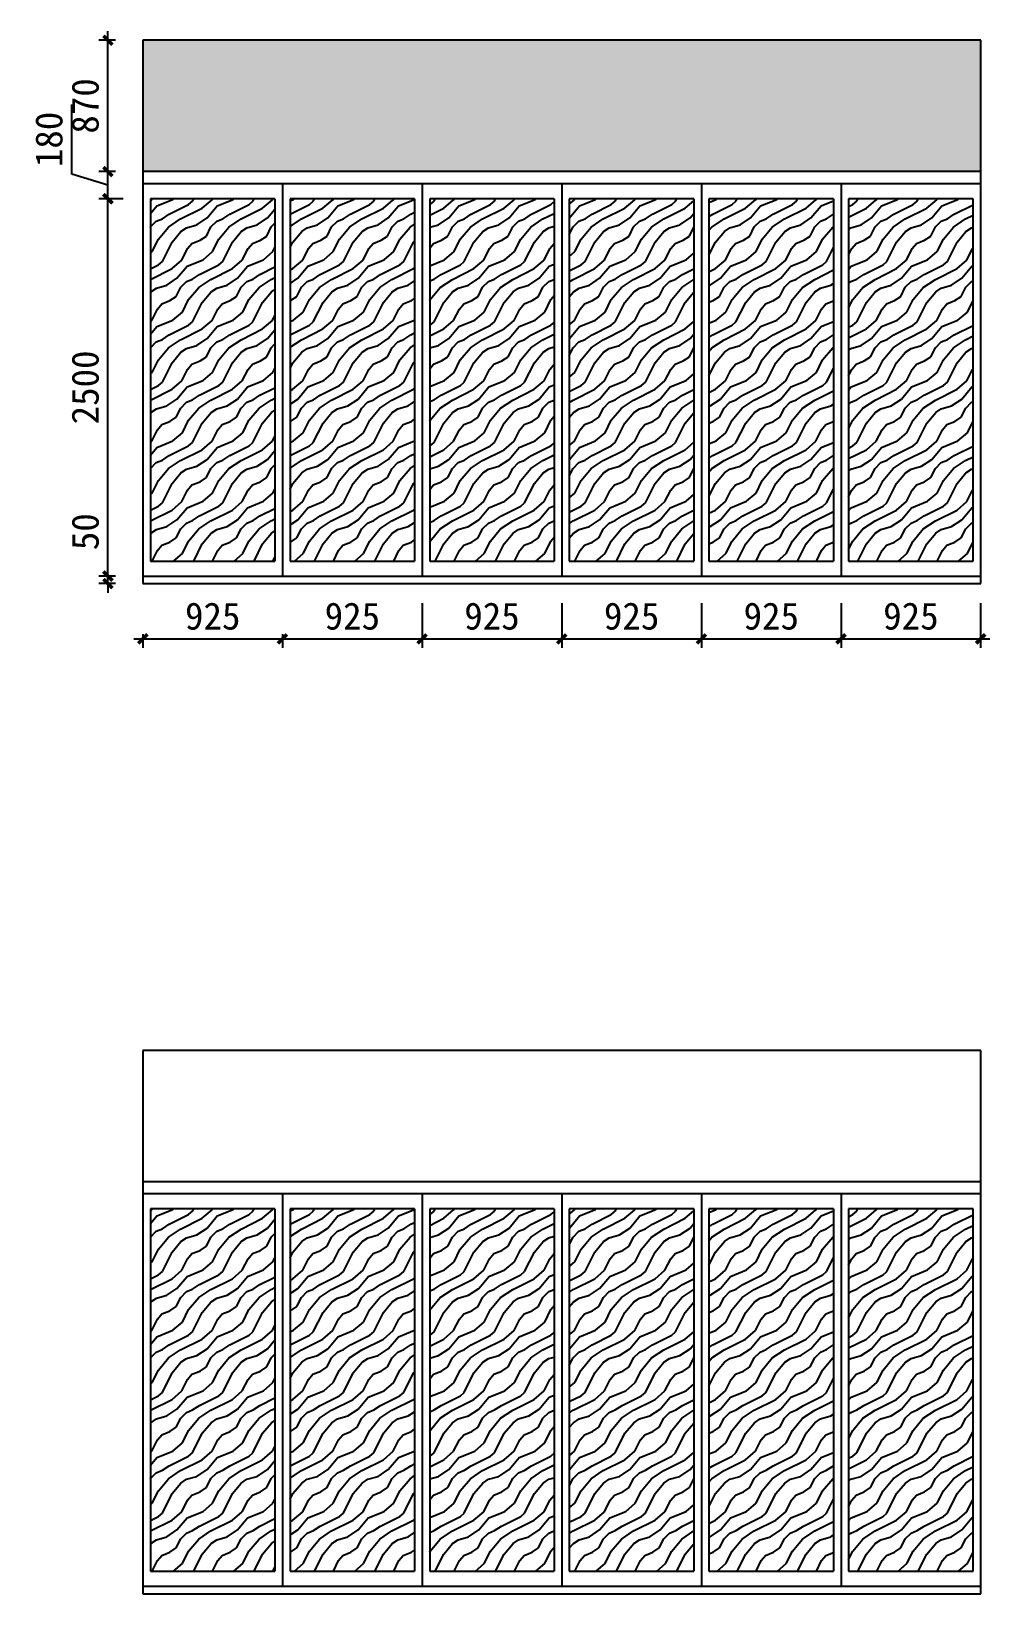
# Model space of a CAD drawing. Header units: millimetres. Extents: x -150677 to 588340, y -254013 to 149700.
# Drawn here: x 336358 to 342707, y -51275 to -40922 of the extents above; entities that cross this region are included whole.
import ezdxf

# ---------------------------------------------------------------- set-up
doc = ezdxf.new("R2010")
doc.units = ezdxf.units.MM
doc.header["$LTSCALE"] = 10
doc.header["$MEASUREMENT"] = 0
doc.layers.add('2-Ba顶面轮廓', color=4, linetype='Continuous')
doc.layers.add('LM-01-立面图', color=4, linetype='Continuous')
doc.styles.get("Standard").update_dxf_attribs({"font": ''})
doc.styles.get('Standard').set_extended_font_data('SimSun')
doc.dimstyles.new('DIMN60', dxfattribs={"dimscale": 0.6, "dimtxt": 300, "dimasz": 100, "dimexe": 100, "dimexo": 300, "dimgap": 100, "dimtad": 1, "dimdec": 0, "dimtxsty": 'Standard', "dimblk": 'ARCHTICK', "dimcen": 2.5, "dimdle": 100, "dimclrd": 8, "dimclre": 8, "dimclrt": 96, "dimadec": 0, "dimazin": 0, "dimtfac": 1, "dimtdec": 0, "dimtmove": 0, "dimatfit": 3, "dimldrblk": 'DOT', "dimfxl": 100, "dimarcsym": 0})
pattern_1 = [(63.43495, (358.67, 17.33), (400, -2e-08), [92.42737, -354.78623]), (40.601295, (95.52, 363.2), (400, 4e-07), [83.1613, -1760.7476]), (40.601295, (295.52, 763.2), (400, 4e-07), [83.1613, -1760.7476]), (40.601295, (495.52, 1163.2), (400, -3e-07), [83.1613, -1760.7476]), (63.43495, (155.7, -38.57), (400, -2e-08), [84.74016, -362.47344]), (50.19443, (193.6, 37.23), (400, 2e-08), [44.8098, -1517.2401]), (50.19443, (393.6, 437.23), (400, 2e-08), [44.8098, -1517.2401]), (50.19443, (593.6, 837.23), (400, 2e-08), [44.8098, -1517.2401]), (21.80141, (222.3, 71.65), (400, -5e-07), [57.37424, -1019.6587]), (33.69007, (275.57, 92.96), (400, -2e-07), [50.43626, -670.674]), (63.43495, (317.54, 120.94), (400, -2e-07), [67.10577, -380.1078]), (45, (347.55, 180.96), (400, -2e-14), [54.3564, -1077.0145]), (45, (547.55, 580.96), (400, -2e-14), [54.3564, -1077.0145]), (21.80141, (385.98, 219.4), (400, -5e-07), [43.8474, -1033.18556]), (63.43495, (26.1, -47.8), (400, -2e-07), [143.792, -303.4216]), (50.19443, (90.4, 80.8), (400, 2e-08), [91.4712, -1470.5787]), (50.19443, (290.4, 480.8), (400, 2e-08), [91.4712, -1470.5787]), (50.19443, (490.4, 880.8), (400, 2e-08), [91.4712, -1470.5787]), (33.69007, (148.96, 151.07), (400, -2e-07), [44.8112, -676.29907]), (15.945396, (186.24, 175.93), (400, -3e-05), [71.2497, -1384.7723]), (33.69007, (254.75, 195.5), (400, -2e-07), [81.85933, -639.25092]), (50.19443, (322.86, 240.9), (400, 2e-08), [103.9468, -1458.1032]), (50.19443, (522.86, 640.9), (400, 2e-08), [103.9468, -1458.1032]), (50.19443, (722.86, 1040.9), (400, -5e-08), [103.9468, -1458.1032]), (21.80141, (389.41, 320.76), (400, -5e-07), [114.29003, -962.74294]), (50.19443, (0, 100), (400, 2e-08), [104.2813, -1457.7686]), (50.19443, (200, 500), (400, 2e-08), [104.2813, -1457.7686]), (50.19443, (400, 900), (400, 2e-08), [104.2813, -1457.7686]), (33.69007, (66.76, 180.11), (400, -2e-07), [96.7615, -624.34875]), (26.56505, (147.27, 233.78), (400, 2e-08), [159.7192, -1629.1352]), (26.56505, (347.27, 633.78), (400, 2e-08), [159.7192, -1629.1352]), (40.601295, (290.13, 305.21), (400, 4e-07), [86.386, -1757.5229]), (40.601295, (490.13, 705.21), (400, 4e-07), [86.386, -1757.5229]), (40.601295, (690.13, 1105.21), (400, 4e-07), [86.386, -1757.5229]), (33.69007, (26.7, 235.68), (400, -2e-07), [54.71583, -666.39444]), (26.56505, (72.22, 266.03), (400, 2e-07), [143.1615, -1645.6929]), (26.56505, (272.22, 666.03), (400, -2e-06), [143.1615, -1645.6929]), (40.601295, (200.27, 330.05), (400, 4e-07), [34.0165, -1809.8924]), (40.601295, (400.27, 730.05), (400, 4e-07), [34.0165, -1809.8924]), (40.601295, (600.27, 1130.05), (400, 4e-07), [34.0165, -1809.8924])]
pattern_2 = [(63.43495, (358.67, -6675.46), (400, -2e-08), [92.42737, -354.78623]), (40.601295, (95.52, -6329.58), (400, 4e-07), [83.1613, -1760.7476]), (40.601295, (295.52, -5929.58), (400, 4e-07), [83.1613, -1760.7476]), (40.601295, (495.52, -5529.58), (400, -3e-07), [83.1613, -1760.7476]), (63.43495, (155.7, -6731.36), (400, -2e-08), [84.74016, -362.47344]), (50.19443, (193.6, -6655.56), (400, 2e-08), [44.8098, -1517.2401]), (50.19443, (393.6, -6255.56), (400, 2e-08), [44.8098, -1517.2401]), (50.19443, (593.6, -5855.56), (400, 2e-08), [44.8098, -1517.2401]), (21.80141, (222.3, -6621.14), (400, -5e-07), [57.37424, -1019.6587]), (33.69007, (275.57, -6599.83), (400, -2e-07), [50.43626, -670.674]), (63.43495, (317.54, -6571.85), (400, -2e-07), [67.10577, -380.1078]), (45, (347.55, -6511.83), (400, -2e-14), [54.3564, -1077.0145]), (45, (547.55, -6111.83), (400, -2e-14), [54.3564, -1077.0145]), (21.80141, (385.98, -6473.4), (400, -5e-07), [43.8474, -1033.18556]), (63.43495, (26.1, -6740.6), (400, -2e-07), [143.792, -303.4216]), (50.19443, (90.4, -6612), (400, 2e-08), [91.4712, -1470.5787]), (50.19443, (290.4, -6212), (400, 2e-08), [91.4712, -1470.5787]), (50.19443, (490.4, -5812), (400, 2e-08), [91.4712, -1470.5787]), (33.69007, (148.96, -6541.72), (400, -2e-07), [44.8112, -676.29907]), (15.945396, (186.24, -6516.86), (400, -3e-05), [71.2497, -1384.7723]), (33.69007, (254.75, -6497.29), (400, -2e-07), [81.85933, -639.25092]), (50.19443, (322.86, -6451.88), (400, 2e-08), [103.9468, -1458.1032]), (50.19443, (522.86, -6051.88), (400, 2e-08), [103.9468, -1458.1032]), (50.19443, (722.86, -5651.88), (400, -5e-08), [103.9468, -1458.1032]), (21.80141, (389.41, -6372.03), (400, -5e-07), [114.29003, -962.74294]), (50.19443, (0, -6592.8), (400, 2e-08), [104.2813, -1457.7686]), (50.19443, (200, -6192.8), (400, 2e-08), [104.2813, -1457.7686]), (50.19443, (400, -5792.8), (400, 2e-08), [104.2813, -1457.7686]), (33.69007, (66.76, -6512.68), (400, -2e-07), [96.7615, -624.34875]), (26.56505, (147.27, -6459), (400, 2e-08), [159.7192, -1629.1352]), (26.56505, (347.27, -6059), (400, 2e-08), [159.7192, -1629.1352]), (40.601295, (290.13, -6387.58), (400, 4e-07), [86.386, -1757.5229]), (40.601295, (490.13, -5987.58), (400, 4e-07), [86.386, -1757.5229]), (40.601295, (690.13, -5587.58), (400, 4e-07), [86.386, -1757.5229]), (33.69007, (26.7, -6457.11), (400, -2e-07), [54.71583, -666.39444]), (26.56505, (72.22, -6426.76), (400, 2e-07), [143.1615, -1645.6929]), (26.56505, (272.22, -6026.76), (400, -2e-06), [143.1615, -1645.6929]), (40.601295, (200.27, -6362.74), (400, 4e-07), [34.0165, -1809.8924]), (40.601295, (400.27, -5962.74), (400, 4e-07), [34.0165, -1809.8924]), (40.601295, (600.27, -5562.74), (400, 4e-07), [34.0165, -1809.8924])]

# ---------------------------------------------------------------- blocks, each defined once
blk = doc.blocks.new('_ArchTick')
at = {"color": 0, "linetype": 'ByBlock', "const_width": 0.4}
blk.add_lwpolyline([(-0.5, -0.5), (0.5, 0.5)], dxfattribs=at)
blk = doc.blocks.new('*D2040')
at = {"layer": '2-Ba顶面轮廓', "color": 8, "lineweight": -2, "transparency": 16777216}
for p, q in [((337097, -44917), (337097, -45008)), ((338022, -44917), (338022, -45008)), ((337037, -44948), (338082, -44948))]:
    blk.add_line(p, q, dxfattribs=at)
at = {"layer": 'Defpoints', "color": 0, "transparency": 16777216}
for p in [(337097, -44737), (338022, -44737), (338022, -44948)]:
    blk.add_point(p, dxfattribs=at)
at = {"layer": '2-Ba顶面轮廓', "color": 8, "lineweight": -2, "transparency": 16777216, "xscale": 60, "yscale": 60, "zscale": 60, "rotation": 180}
blk.add_blockref('_ArchTick', (337097, -44948), dxfattribs=at)
at = {"layer": '2-Ba顶面轮廓', "color": 8, "lineweight": -2, "transparency": 16777216, "xscale": 60, "yscale": 60, "zscale": 60}
blk.add_blockref('_ArchTick', (338022, -44948), dxfattribs=at)
at = {"layer": '2-Ba顶面轮廓', "color": 96, "transparency": 16777216, "insert": (337560, -44798), "char_height": 180, "attachment_point": 5}
blk.add_mtext('925', dxfattribs=at)
blk = doc.blocks.new('_DOT')
at = {"color": 0, "linetype": 'ByBlock'}
blk.add_line((-0.35, 0), (-1, 0), dxfattribs=at)
at = {"color": 0, "linetype": 'ByBlock', "const_width": 0.35}
blk.add_lwpolyline([(-0.175, 0, 1), (0.175, 0, 1)], format="xyb", close=True, dxfattribs=at)
blk = doc.blocks.new('*D2041')
at = {"layer": '2-Ba顶面轮廓', "color": 8, "lineweight": -2, "transparency": 16777216}
for p, q in [((338947, -44712), (338947, -45008)), ((338022, -44917), (338022, -45008)), ((337962, -44948), (339007, -44948))]:
    blk.add_line(p, q, dxfattribs=at)
at = {"layer": 'Defpoints', "color": 0, "transparency": 16777216}
for p in [(338947, -44532), (338022, -44737), (338947, -44948)]:
    blk.add_point(p, dxfattribs=at)
at = {"layer": '2-Ba顶面轮廓', "color": 8, "lineweight": -2, "transparency": 16777216, "xscale": 60, "yscale": 60, "zscale": 60, "rotation": 180.0000000000004}
blk.add_blockref('_ArchTick', (338022, -44948), dxfattribs=at)
at = {"layer": '2-Ba顶面轮廓', "color": 8, "lineweight": -2, "transparency": 16777216, "xscale": 60, "yscale": 60, "zscale": 60}
blk.add_blockref('_ArchTick', (338947, -44948), dxfattribs=at)
at = {"layer": '2-Ba顶面轮廓', "color": 96, "transparency": 16777216, "insert": (338485, -44798), "char_height": 180, "attachment_point": 5}
blk.add_mtext('925', dxfattribs=at)
blk = doc.blocks.new('*D2042')
at = {"layer": '2-Ba顶面轮廓', "color": 8, "lineweight": -2, "transparency": 16777216}
for p, q in [((338947, -44712), (338947, -45008)), ((339872, -44712), (339872, -45008)), ((338887, -44948), (339932, -44948))]:
    blk.add_line(p, q, dxfattribs=at)
at = {"layer": 'Defpoints', "color": 0, "transparency": 16777216}
for p in [(338947, -44532), (339872, -44532), (339872, -44948)]:
    blk.add_point(p, dxfattribs=at)
at = {"layer": '2-Ba顶面轮廓', "color": 8, "lineweight": -2, "transparency": 16777216, "xscale": 60, "yscale": 60, "zscale": 60, "rotation": 180.0000000000004}
blk.add_blockref('_ArchTick', (338947, -44948), dxfattribs=at)
at = {"layer": '2-Ba顶面轮廓', "color": 8, "lineweight": -2, "transparency": 16777216, "xscale": 60, "yscale": 60, "zscale": 60}
blk.add_blockref('_ArchTick', (339872, -44948), dxfattribs=at)
at = {"layer": '2-Ba顶面轮廓', "color": 96, "transparency": 16777216, "insert": (339410, -44798), "char_height": 180, "attachment_point": 5}
blk.add_mtext('925', dxfattribs=at)
blk = doc.blocks.new('*D2043')
at = {"layer": '2-Ba顶面轮廓', "color": 8, "lineweight": -2, "transparency": 16777216}
for p, q in [((339872, -44712), (339872, -45008)), ((340797, -44712), (340797, -45008)), ((339812, -44948), (340857, -44948))]:
    blk.add_line(p, q, dxfattribs=at)
at = {"layer": 'Defpoints', "color": 0, "transparency": 16777216}
for p in [(339872, -44532), (340797, -44532), (340797, -44948)]:
    blk.add_point(p, dxfattribs=at)
at = {"layer": '2-Ba顶面轮廓', "color": 8, "lineweight": -2, "transparency": 16777216, "xscale": 60, "yscale": 60, "zscale": 60, "rotation": 180.0000000000004}
blk.add_blockref('_ArchTick', (339872, -44948), dxfattribs=at)
at = {"layer": '2-Ba顶面轮廓', "color": 8, "lineweight": -2, "transparency": 16777216, "xscale": 60, "yscale": 60, "zscale": 60}
blk.add_blockref('_ArchTick', (340797, -44948), dxfattribs=at)
at = {"layer": '2-Ba顶面轮廓', "color": 96, "transparency": 16777216, "insert": (340335, -44798), "char_height": 180, "attachment_point": 5}
blk.add_mtext('925', dxfattribs=at)
blk = doc.blocks.new('*D2044')
at = {"layer": '2-Ba顶面轮廓', "color": 8, "lineweight": -2, "transparency": 16777216}
for p, q in [((340797, -44712), (340797, -45008)), ((341722, -44712), (341722, -45008)), ((340737, -44948), (341782, -44948))]:
    blk.add_line(p, q, dxfattribs=at)
at = {"layer": 'Defpoints', "color": 0, "transparency": 16777216}
for p in [(340797, -44532), (341722, -44532), (341722, -44948)]:
    blk.add_point(p, dxfattribs=at)
at = {"layer": '2-Ba顶面轮廓', "color": 8, "lineweight": -2, "transparency": 16777216, "xscale": 60, "yscale": 60, "zscale": 60, "rotation": 180.0000000000004}
blk.add_blockref('_ArchTick', (340797, -44948), dxfattribs=at)
at = {"layer": '2-Ba顶面轮廓', "color": 8, "lineweight": -2, "transparency": 16777216, "xscale": 60, "yscale": 60, "zscale": 60}
blk.add_blockref('_ArchTick', (341722, -44948), dxfattribs=at)
at = {"layer": '2-Ba顶面轮廓', "color": 96, "transparency": 16777216, "insert": (341260, -44798), "char_height": 180, "attachment_point": 5}
blk.add_mtext('925', dxfattribs=at)
blk = doc.blocks.new('*D2045')
at = {"layer": '2-Ba顶面轮廓', "color": 8, "lineweight": -2, "transparency": 16777216}
for p, q in [((341722, -44712), (341722, -45008)), ((342647, -44712), (342647, -45008)), ((341662, -44948), (342707, -44948))]:
    blk.add_line(p, q, dxfattribs=at)
at = {"layer": 'Defpoints', "color": 0, "transparency": 16777216}
for p in [(341722, -44532), (342647, -44532), (342647, -44948)]:
    blk.add_point(p, dxfattribs=at)
at = {"layer": '2-Ba顶面轮廓', "color": 8, "lineweight": -2, "transparency": 16777216, "xscale": 60, "yscale": 60, "zscale": 60, "rotation": 180.0000000000004}
blk.add_blockref('_ArchTick', (341722, -44948), dxfattribs=at)
at = {"layer": '2-Ba顶面轮廓', "color": 8, "lineweight": -2, "transparency": 16777216, "xscale": 60, "yscale": 60, "zscale": 60}
blk.add_blockref('_ArchTick', (342647, -44948), dxfattribs=at)
at = {"layer": '2-Ba顶面轮廓', "color": 96, "transparency": 16777216, "insert": (342185, -44798), "char_height": 180, "attachment_point": 5}
blk.add_mtext('925', dxfattribs=at)
blk = doc.blocks.new('*D2046')
at = {"layer": '2-Ba顶面轮廓', "color": 8, "lineweight": -2, "transparency": 16777216}
for p, q in [((336866, -44532), (336866, -44064)), ((336917, -44532), (336806, -44532)), ((336917, -44582), (336806, -44582)), ((336866, -44582), (336866, -44532)), ((336866, -44582), (336866, -44642))]:
    blk.add_line(p, q, dxfattribs=at)
at = {"layer": 'Defpoints', "color": 0, "transparency": 16777216}
for p in [(336866, -44532), (337097, -44532), (337097, -44582)]:
    blk.add_point(p, dxfattribs=at)
at = {"layer": '2-Ba顶面轮廓', "color": 8, "lineweight": -2, "transparency": 16777216, "xscale": 60, "yscale": 60, "zscale": 60}
for p, rotation in [((336866, -44532), 270), ((336866, -44582), 90)]:
    blk.add_blockref('_ArchTick', p, dxfattribs=dict(at, rotation=rotation))
at = {"layer": '2-Ba顶面轮廓', "color": 96, "transparency": 16777216, "insert": (336716, -44238), "char_height": 180, "attachment_point": 5, "rotation": 90}
blk.add_mtext('50', dxfattribs=at)
blk = doc.blocks.new('*D2047')
at = {"layer": '2-Ba顶面轮廓', "color": 8, "lineweight": -2, "transparency": 16777216}
for p, q in [((336967, -42032), (336806, -42032)), ((336866, -44592), (336866, -41972)), ((336917, -44532), (336806, -44532))]:
    blk.add_line(p, q, dxfattribs=at)
at = {"layer": 'Defpoints', "color": 0, "transparency": 16777216}
for p in [(336866, -42032), (337147, -42032), (337097, -44532)]:
    blk.add_point(p, dxfattribs=at)
at = {"layer": '2-Ba顶面轮廓', "color": 8, "lineweight": -2, "transparency": 16777216, "xscale": 60, "yscale": 60, "zscale": 60}
for p, rotation in [((336866, -42032), 90), ((336866, -44532), 270)]:
    blk.add_blockref('_ArchTick', p, dxfattribs=dict(at, rotation=rotation))
at = {"layer": '2-Ba顶面轮廓', "color": 96, "transparency": 16777216, "insert": (336716, -43282), "char_height": 180, "attachment_point": 5, "rotation": 90}
blk.add_mtext('2500', dxfattribs=at)
blk = doc.blocks.new('*D2048')
at = {"layer": '2-Ba顶面轮廓', "color": 8, "lineweight": -2, "transparency": 16777216}
for p, q in [((336626, -41870), (336626, -41408)), ((336866, -42092), (336866, -41792)), ((336866, -41942), (336626, -41870)), ((336917, -41852), (336806, -41852)), ((336967, -42032), (336806, -42032))]:
    blk.add_line(p, q, dxfattribs=at)
at = {"layer": 'Defpoints', "color": 0, "transparency": 16777216}
for p in [(336866, -41852), (337097, -41852), (337147, -42032)]:
    blk.add_point(p, dxfattribs=at)
at = {"layer": '2-Ba顶面轮廓', "color": 8, "lineweight": -2, "transparency": 16777216, "xscale": 60, "yscale": 60, "zscale": 60}
for p, rotation in [((336866, -41852), 90), ((336866, -42032), 270)]:
    blk.add_blockref('_ArchTick', p, dxfattribs=dict(at, rotation=rotation))
at = {"layer": '2-Ba顶面轮廓', "color": 96, "transparency": 16777216, "insert": (336476, -41639), "char_height": 180, "attachment_point": 5, "rotation": 90}
blk.add_mtext('180', dxfattribs=at)
blk = doc.blocks.new('*D2049')
at = {"layer": '2-Ba顶面轮廓', "color": 8, "lineweight": -2, "transparency": 16777216}
for p, q in [((336917, -40982), (336806, -40982)), ((336866, -41912), (336866, -40922)), ((336917, -41852), (336806, -41852))]:
    blk.add_line(p, q, dxfattribs=at)
at = {"layer": 'Defpoints', "color": 0, "transparency": 16777216}
for p in [(336866, -40982), (337097, -40982), (337097, -41852)]:
    blk.add_point(p, dxfattribs=at)
at = {"layer": '2-Ba顶面轮廓', "color": 8, "lineweight": -2, "transparency": 16777216, "xscale": 60, "yscale": 60, "zscale": 60}
for p, rotation in [((336866, -40982), 90), ((336866, -41852), 270)]:
    blk.add_blockref('_ArchTick', p, dxfattribs=dict(at, rotation=rotation))
at = {"layer": '2-Ba顶面轮廓', "color": 96, "transparency": 16777216, "insert": (336716, -41417), "char_height": 180, "attachment_point": 5, "rotation": 90}
blk.add_mtext('870', dxfattribs=at)

msp = doc.modelspace()

# ---------------------------------------------------------------- hatches: boundary and pattern name
at = {"layer": '2-Ba顶面轮廓'}
h = msp.add_hatch(dxfattribs=at)
h.set_pattern_fill('GOST_GLASS', color=4, scale=10)
h.set_pattern_definition([(45, (0, 0), (84.852814, -9e-15), [50, -70]), (45, (21.213, 0), (84.852814, -9e-15), [20, -100]), (45, (0, 21.213), (84.852814, -9e-15), [20, -100])])
h.paths.add_polyline_path([(342647.3, -40982.1), (337097.3, -40982.1), (337097.3, -41852.1), (342647.3, -41852.1)])
h = msp.add_hatch(dxfattribs=at)
h.set_pattern_fill('木纹面1', color=9, scale=100, pattern_type=2)
h.set_pattern_definition(pattern_1)
h.paths.add_polyline_path([(337972.3, -42032.1), (337147.3, -42032.1), (337147.3, -44432.1), (337972.3, -44432.1)])
h = msp.add_hatch(dxfattribs=at)
h.set_pattern_fill('木纹面1', color=9, scale=100, pattern_type=2)
h.set_pattern_definition(pattern_1)
h.paths.add_polyline_path([(338897.3, -42032.1), (338072.3, -42032.1), (338072.3, -44432.1), (338897.3, -44432.1)])
h = msp.add_hatch(dxfattribs=at)
h.set_pattern_fill('木纹面1', color=9, scale=100, pattern_type=2)
h.set_pattern_definition(pattern_1)
h.paths.add_polyline_path([(339822.3, -42032.1), (338997.3, -42032.1), (338997.3, -44432.1), (339822.3, -44432.1)])
h = msp.add_hatch(dxfattribs=at)
h.set_pattern_fill('木纹面1', color=9, scale=100, pattern_type=2)
h.set_pattern_definition(pattern_1)
h.paths.add_polyline_path([(340747.3, -42032.1), (339922.3, -42032.1), (339922.3, -44432.1), (340747.3, -44432.1)])
h = msp.add_hatch(dxfattribs=at)
h.set_pattern_fill('木纹面1', color=9, scale=100, pattern_type=2)
h.set_pattern_definition(pattern_1)
h.paths.add_polyline_path([(341672.3, -42032.1), (340847.3, -42032.1), (340847.3, -44432.1), (341672.3, -44432.1)])
h = msp.add_hatch(dxfattribs=at)
h.set_pattern_fill('木纹面1', color=9, scale=100, pattern_type=2)
h.set_pattern_definition(pattern_1)
h.paths.add_polyline_path([(342597.3, -42032.1), (341772.3, -42032.1), (341772.3, -44432.1), (342597.3, -44432.1)])
h = msp.add_hatch(dxfattribs=at)
h.set_pattern_fill('木纹面1', color=4, scale=100, pattern_type=2)
h.set_pattern_definition(pattern_2)
h.paths.add_polyline_path([(337972.3, -48724.9), (337147.3, -48724.9), (337147.3, -51124.9), (337972.3, -51124.9)])
h = msp.add_hatch(dxfattribs=at)
h.set_pattern_fill('木纹面1', color=4, scale=100, pattern_type=2)
h.set_pattern_definition(pattern_2)
h.paths.add_polyline_path([(338897.3, -48724.9), (338072.3, -48724.9), (338072.3, -51124.9), (338897.3, -51124.9)])
h = msp.add_hatch(dxfattribs=at)
h.set_pattern_fill('木纹面1', color=4, scale=100, pattern_type=2)
h.set_pattern_definition(pattern_2)
h.paths.add_polyline_path([(339822.3, -48724.9), (338997.3, -48724.9), (338997.3, -51124.9), (339822.3, -51124.9)])
h = msp.add_hatch(dxfattribs=at)
h.set_pattern_fill('木纹面1', color=4, scale=100, pattern_type=2)
h.set_pattern_definition(pattern_2)
h.paths.add_polyline_path([(340747.3, -48724.9), (339922.3, -48724.9), (339922.3, -51124.9), (340747.3, -51124.9)])
h = msp.add_hatch(dxfattribs=at)
h.set_pattern_fill('木纹面1', color=4, scale=100, pattern_type=2)
h.set_pattern_definition(pattern_2)
h.paths.add_polyline_path([(341672.3, -48724.9), (340847.3, -48724.9), (340847.3, -51124.9), (341672.3, -51124.9)])
h = msp.add_hatch(dxfattribs=at)
h.set_pattern_fill('木纹面1', color=4, scale=100, pattern_type=2)
h.set_pattern_definition(pattern_2)
h.paths.add_polyline_path([(342597.3, -48724.9), (341772.3, -48724.9), (341772.3, -51124.9), (342597.3, -51124.9)])

# ---------------------------------------------------------------- linework, layer by layer
at = {"layer": '2-Ba顶面轮廓', "color": 4}
for p, q in [((337972.3, -42032.1), (337972.3, -44432.1)), ((338022.3, -41932.1), (338022.3, -44532.1)), ((338072.3, -42032.1), (338072.3, -44432.1)), ((338897.3, -42032.1), (338897.3, -44432.1)), ((338947.3, -41932.1), (338947.3, -44532.1)), ((338997.3, -42032.1), (338997.3, -44432.1)), ((339822.3, -42032.1), (339822.3, -44432.1)), ((339872.3, -41932.1), (339872.3, -44532.1)), ((339922.3, -42032.1), (339922.3, -44432.1)), ((340747.3, -42032.1), (340747.3, -44432.1)), ((340797.3, -41932.1), (340797.3, -44532.1)), ((340847.3, -42032.1), (340847.3, -44432.1)), ((341672.3, -42032.1), (341672.3, -44432.1)), ((341722.3, -41932.1), (341722.3, -44532.1)), ((341772.3, -42032.1), (341772.3, -44432.1)), ((338022.3, -48624.9), (338022.3, -51224.9)), ((338947.3, -48624.9), (338947.3, -51224.9)), ((339872.3, -48624.9), (339872.3, -51224.9)), ((340797.3, -48624.9), (340797.3, -51224.9)), ((341722.3, -48624.9), (341722.3, -51224.9)), ((337972.3, -48724.9), (337972.3, -51124.9)), ((338072.3, -48724.9), (338072.3, -51124.9)), ((338897.3, -48724.9), (338897.3, -51124.9)), ((338997.3, -48724.9), (338997.3, -51124.9)), ((339822.3, -48724.9), (339822.3, -51124.9)), ((339922.3, -48724.9), (339922.3, -51124.9)), ((340747.3, -48724.9), (340747.3, -51124.9)), ((340847.3, -48724.9), (340847.3, -51124.9)), ((341672.3, -48724.9), (341672.3, -51124.9)), ((341772.3, -48724.9), (341772.3, -51124.9))]:
    msp.add_line(p, q, dxfattribs=at)
at = {"layer": 'LM-01-立面图', "color": 4}
for p, q in [((337097.3, -40982.1), (337097.3, -44582.1)), ((342647.3, -40982.1), (337097.3, -40982.1)), ((342647.3, -44582.1), (342647.3, -40982.1)), ((342647.3, -41852.1), (337097.3, -41852.1)), ((342647.3, -41932.1), (337097.3, -41932.1)), ((337147.3, -42032.1), (337147.3, -44432.1)), ((337972.3, -42032.1), (337147.3, -42032.1)), ((338897.3, -42032.1), (338072.3, -42032.1)), ((339822.3, -42032.1), (338997.3, -42032.1)), ((340747.3, -42032.1), (339922.3, -42032.1)), ((341672.3, -42032.1), (340847.3, -42032.1)), ((342597.3, -42032.1), (341772.3, -42032.1)), ((342597.3, -44432.1), (342597.3, -42032.1)), ((337147.3, -44432.1), (337972.3, -44432.1)), ((338072.3, -44432.1), (338897.3, -44432.1)), ((338997.3, -44432.1), (339822.3, -44432.1)), ((339922.3, -44432.1), (340747.3, -44432.1)), ((340847.3, -44432.1), (341672.3, -44432.1)), ((341772.3, -44432.1), (342597.3, -44432.1)), ((337097.3, -44532.1), (342647.3, -44532.1)), ((337097.3, -44582.1), (342647.3, -44582.1)), ((337097.3, -47674.9), (337097.3, -51274.9)), ((342647.3, -47674.9), (337097.3, -47674.9)), ((342647.3, -51274.9), (342647.3, -47674.9)), ((342647.3, -48544.9), (337097.3, -48544.9)), ((342647.3, -48624.9), (337097.3, -48624.9)), ((337147.3, -48724.9), (337147.3, -51124.9)), ((337972.3, -48724.9), (337147.3, -48724.9)), ((338897.3, -48724.9), (338072.3, -48724.9)), ((339822.3, -48724.9), (338997.3, -48724.9)), ((340747.3, -48724.9), (339922.3, -48724.9)), ((341672.3, -48724.9), (340847.3, -48724.9)), ((342597.3, -48724.9), (341772.3, -48724.9)), ((342597.3, -51124.9), (342597.3, -48724.9)), ((337147.3, -51124.9), (337972.3, -51124.9)), ((338072.3, -51124.9), (338897.3, -51124.9)), ((338997.3, -51124.9), (339822.3, -51124.9)), ((339922.3, -51124.9), (340747.3, -51124.9)), ((340847.3, -51124.9), (341672.3, -51124.9)), ((341772.3, -51124.9), (342597.3, -51124.9)), ((337097.3, -51224.9), (342647.3, -51224.9)), ((337097.3, -51274.9), (342647.3, -51274.9))]:
    msp.add_line(p, q, dxfattribs=at)

# ---------------------------------------------------------------- dimensions: what is measured, and where the dimension line sits
at = {"layer": '2-Ba顶面轮廓', "color": 4}
for base, p1, p2, angle, picture, middle in [((336866, -40982.1), (337097.3, -41852.1), (337097.3, -40982.1), 270, '*D2049', (336716, -41417.1)), ((336866, -41852.1), (337147.3, -42032.1), (337097.3, -41852.1), 270, '*D2048', (336476, -41810.1)), ((336866, -42032.1), (337097.3, -44532.1), (337147.3, -42032.1), 270, '*D2047', (336716, -43282.1)), ((338947.3, -44947.6), (338022.3, -44737.4), (338947.3, -44532.1), 180, '*D2041', (338484.8, -44797.6)), ((339872.3, -44947.6), (338947.3, -44532.1), (339872.3, -44532.1), 180, '*D2042', (339409.8, -44797.6)), ((340797.3, -44947.6), (339872.3, -44532.1), (340797.3, -44532.1), 180, '*D2043', (340334.8, -44797.6)), ((341722.3, -44947.6), (340797.3, -44532.1), (341722.3, -44532.1), 180, '*D2044', (341259.8, -44797.6)), ((342647.3, -44947.6), (341722.3, -44532.1), (342647.3, -44532.1), 180, '*D2045', (342184.8, -44797.6))]:
    dim = msp.add_linear_dim(base=base, p1=p1, p2=p2, angle=angle, dimstyle='DIMN60', override={"dimtmove": 1}, dxfattribs=at)
    dim.commit()
    dim.dimension.update_dxf_attribs({"geometry": picture, "text_midpoint": middle})
at = {"layer": '2-Ba顶面轮廓'}
for p1, p2, distance, picture, middle in [((337097.3, -44582.1), (337097.3, -44532.1), 231.2, '*D2046', (336716, -44238.1)), ((337097.3, -44737.4), (338022.3, -44737.4), -210.2, '*D2040', (337559.8, -44797.6))]:
    dim = msp.add_aligned_dim(p1=p1, p2=p2, distance=distance, dimstyle='DIMN60', dxfattribs=at)
    dim.commit()
    dim.dimension.update_dxf_attribs({"geometry": picture, "text_midpoint": middle})

doc.saveas('drawing.dxf')
